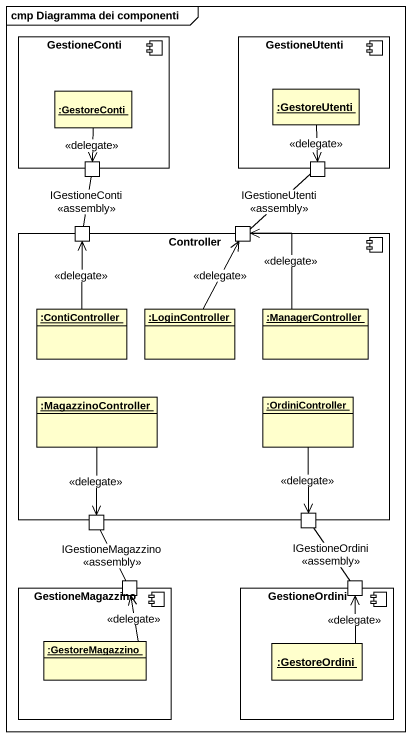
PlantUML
@startuml
mainframe cmp Diagramma dei componenti
allowmixing
hide circle
hide empty members
component GestioneConti {
  object ":GestoreConti" as GestoreConti
  port " " as port1
}
component GestioneUtenti {
  object ":GestoreUtenti" as GestoreUtenti
  port " " as port2
}
component Controller {
  port " " as port3
  port " " as port4
  object ":ContiController" as ContiController
  object ":LoginController" as LoginController
  object ":ManagerController" as ManagerController
  object ":MagazzinoController" as MagazzinoController
  object ":OrdiniController" as OrdiniController
  port " " as port5
  port " " as port6
}
component GestioneMagazzino {
  port " " as port7
  object ":GestoreMagazzino" as GestoreMagazzino
}
component GestioneOrdini {
  port " " as port8
  object ":GestoreOrdini" as GestoreOrdini
}
GestoreConti --> port1 : <<delegate>>
GestoreUtenti --> port2 : <<delegate>>
port3 -up- port1 : IGestioneConti\n<<assembly>>
port4 -up- port2 : IGestioneUtenti\n<<assembly>>
ContiController -up-> port3 : <<delegate>>
LoginController -up-> port4 : <<delegate>>
ManagerController -up-> port4 : <<delegate>>
MagazzinoController --> port5 : <<delegate>>
OrdiniController --> port6 : <<delegate>>
port5 -- port7 : IGestioneMagazzino\n<<assembly>>
port6 -- port8 : IGestioneOrdini\n<<assembly>>
GestoreMagazzino -up-> port7 : <<delegate>>
GestoreOrdini -up-> port8 : <<delegate>>
@enduml
